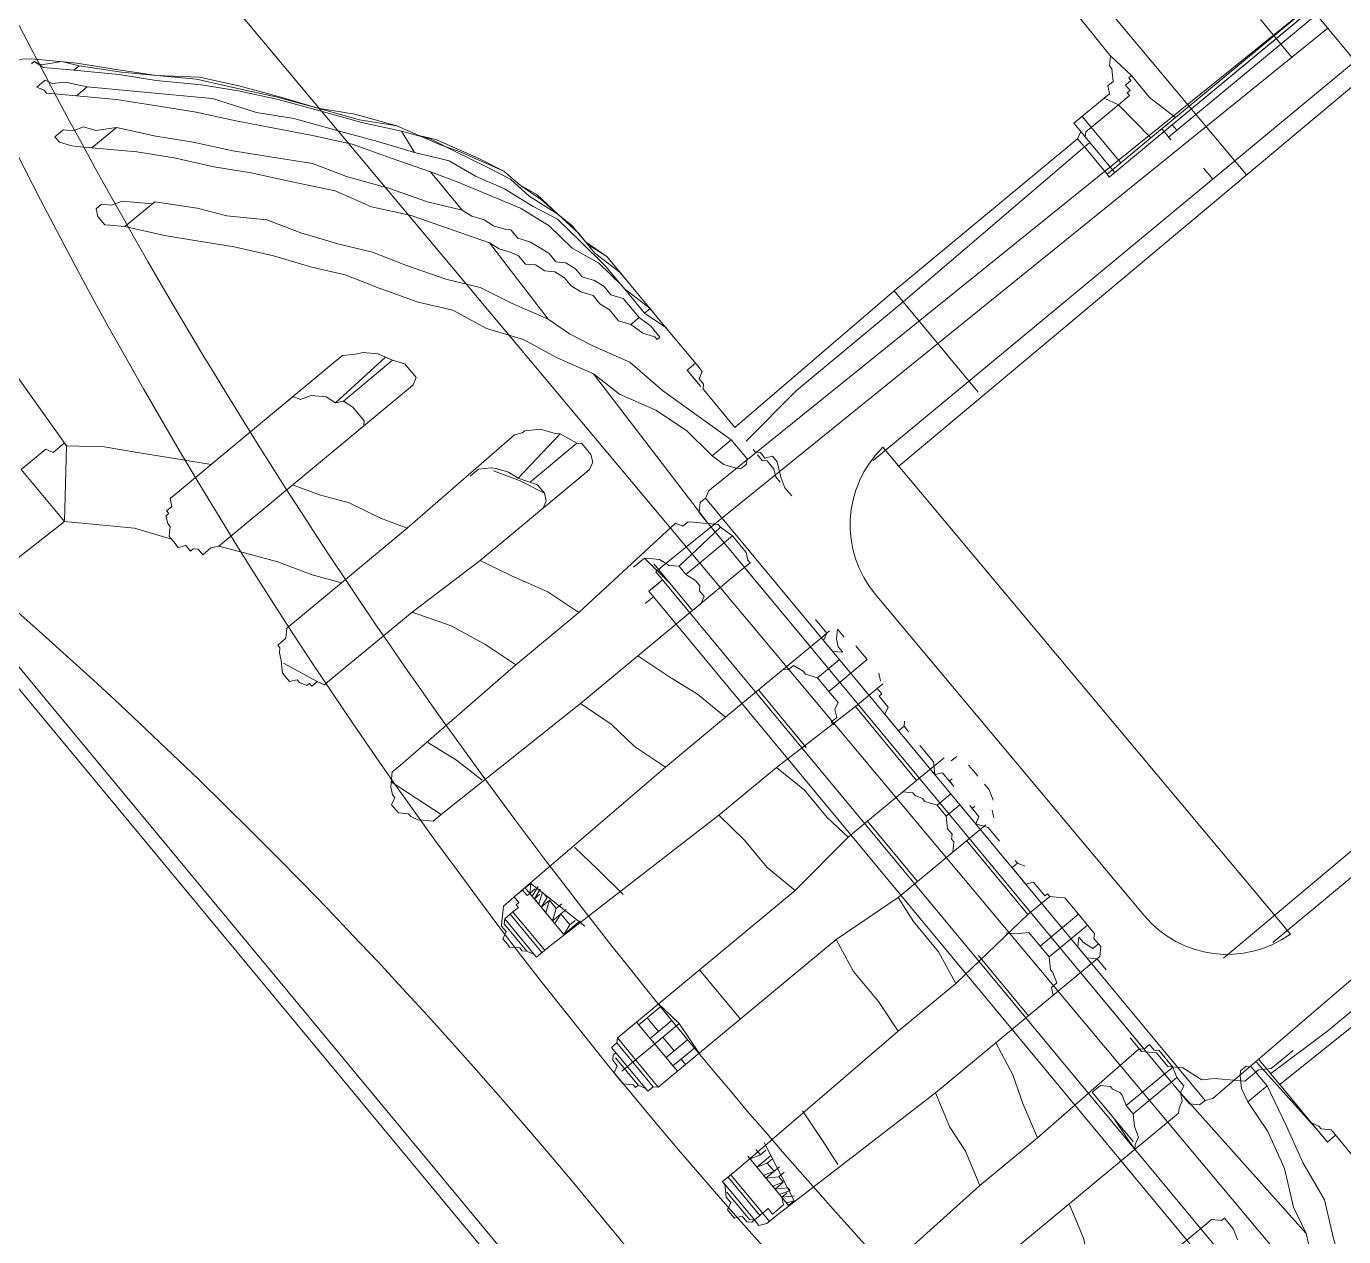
# Model space of a CAD drawing. Header units: metres. Extents: x 2999 to 3109, y 1752 to 1796.
# Drawn here: x 3007.9533 to 3008.0321, y 1761.6112 to 1761.6836 of the extents above; entities that cross this region are included whole.
import ezdxf

# ---------------------------------------------------------------- set-up
doc = ezdxf.new("R2010")
doc.units = ezdxf.units.M
doc.layers.add('PAREDES', color=7, linetype='Continuous')

msp = doc.modelspace()

# ---------------------------------------------------------------- linework, layer by layer
at = {"layer": 'PAREDES', "color": 253, "lineweight": 0}
for p, q in [((3008.005486562426, 1761.657322236489), (3008.587630791465, 1762.144658820382)), ((3008.024905406315, 1761.627895143965), (3008.610116284678, 1762.117798944591)), ((3008.028925308466, 1761.629323659747), (3008.0045333096, 1761.65846093744)), ((3008.020164062374, 1761.630442332586), (3008.004093310104, 1761.649639528117))]:
    msp.add_line(p, q, dxfattribs=at)
for points in [[(3008.083307850613, 1761.544300127544, -0.2346582876404976), (3007.925133162285, 1761.759266432766, -0.2724958945793168), (3007.959442696831, 1761.853194683326), (3008.16892830914, 1762.028563599821, 0.181631847813923), (3008.203581061533, 1762.090078862718), (3008.211600945273, 1762.142362222661, -0.2287867366479341), (3008.270719393946, 1762.222654907957), (3008.456475695666, 1762.332783742844, -0.2933850769830161), (3008.609810984076, 1762.305426634559, -0.1403447976405282), (3008.775789192375, 1762.107158621648, -0.2933837954723123), (3008.775745832841, 1761.951402016121), (3008.634657238219, 1761.787915709681, -0.2287867366479265), (3008.545216904377, 1761.743843802894), (3008.533636110218, 1761.744129072794)], [(3008.082050667339, 1761.545831748159), (3007.935199289639, 1761.721251950296, -0.431665861156817), (3007.955114278906, 1761.917666792241), (3008.219511704601, 1762.139004618506)], [(3008.02629786285, 1761.674744221539), (3007.965633147533, 1761.747210798224, -0.4350229452934887), (3007.980085758143, 1761.886406367903), (3008.255307028306, 1762.116805274094)], [(3007.548315842612, 1761.375782585381, -0.3597921517499506), (3007.526071555675, 1761.455396271858), (3007.60049716674, 1761.620802401232, -0.2647813905826798), (3007.742611015668, 1761.727150116486, -0.4712913038791305), (3008.053977851161, 1761.355209218989, -0.264781390582695), (3007.924288736534, 1761.234019631383), (3007.748369512745, 1761.189851929174, -0.3597921517499867), (3007.673910445967, 1761.225754502208, 0.123434355026212), (3007.545435085472, 1761.377905949682)]]:
    msp.add_lwpolyline(points, format="xyb", dxfattribs=at)
for points in [[(3008.021851503675, 1761.677743518063), (3008.049693868744, 1761.70083398802)], [(3008.022043234617, 1761.678178949269), (3008.049885599686, 1761.701269419226)], [(3008.022043234617, 1761.678178949269), (3008.049721821068, 1761.701133592932)], [(3008.043086819373, 1761.694801726441), (3008.021631820408, 1761.677008481945)], [(3008.042323830931, 1761.694721804796), (3008.022179060911, 1761.678015170651)], [(3008.023005419621, 1761.693350925807), (3008.033462404011, 1761.680741950006)], [(3008.009627137227, 1761.692483593688), (3008.018020415122, 1761.682029714457)], [(3007.99428472652, 1761.655987294048), (3008.030887279992, 1761.685513569138)], [(3007.991440650038, 1761.651417234051), (3008.031154997253, 1761.683524208724)], [(3008.027124307104, 1761.684051367556), (3008.029025875218, 1761.681758466904)], [(3008.003959876001, 1761.657653437587), (3008.033603805869, 1761.682237996776)], [(3008.017768844205, 1761.679333270249), (3008.018096401441, 1761.679604922837), (3008.017988527471, 1761.680068306367), (3008.018316084707, 1761.680339958955), (3008.018236163062, 1761.681102947397), (3008.018100336768, 1761.681266726015), (3008.018156241416, 1761.681865935839), (3008.018020415122, 1761.682029714457)], [(3008.019406630385, 1761.680691533188), (3008.018156241416, 1761.681865935839), (3008.018020415122, 1761.682029714457)], [(3007.975456840995, 1761.677689928604), (3007.97295212773, 1761.678376930727), (3007.970719067052, 1761.678736375615), (3007.968214353787, 1761.679423377738), (3007.965845466816, 1761.679946601244), (3007.963476579845, 1761.680469824749), (3007.96107974055, 1761.680693443343), (3007.95854707496, 1761.681080840554), (3007.956314014283, 1761.681440285442), (3007.953617570076, 1761.681691856359), (3007.951192778457, 1761.681615870041), (3007.948931765455, 1761.681675710016)], [(3007.953589617752, 1761.681392251447), (3007.95375339637, 1761.681528077741), (3007.954324653869, 1761.681172568181), (3007.956122283341, 1761.681004854236)], [(3007.953589617752, 1761.681392251447), (3007.95375339637, 1761.681528077741), (3007.954188827575, 1761.681336346799), (3007.955415199548, 1761.681524142414), (3007.956449840577, 1761.681276506823)], [(3007.956122283341, 1761.681004854236), (3007.956449840577, 1761.681276506823)], [(3007.975456840995, 1761.677689928604), (3007.973223780317, 1761.678049373491), (3007.970719067052, 1761.678736375615), (3007.968513958699, 1761.679395425414), (3007.966009245434, 1761.680082427537), (3007.963640358463, 1761.680605651043), (3007.96107974055, 1761.680693443343), (3007.958982506166, 1761.680889109612), (3007.956449840577, 1761.681276506823)], [(3007.955687662204, 1761.658530550515), (3007.95061012001, 1761.665652952737), (3007.944773524701, 1761.674357236491), (3007.939803856476, 1761.681016255182)], [(3007.954077018279, 1761.680137927151), (3007.954404575515, 1761.680409579739), (3007.954840006721, 1761.680217848797), (3007.955602995163, 1761.680297770442), (3007.956937241104, 1761.680022182527)], [(3007.975728493582, 1761.677362371368), (3007.973359606611, 1761.677885594873), (3007.970854893346, 1761.678572596997), (3007.968350180081, 1761.67925959912), (3007.96598129311, 1761.679782822625), (3007.963748232433, 1761.680142267513), (3007.961051788225, 1761.680393838431), (3007.958818727548, 1761.680753283318), (3007.956122283341, 1761.681004854236)], [(3008.018639706616, 1761.678949808365), (3008.019294821088, 1761.679493113541), (3008.019158994794, 1761.679656892158), (3008.019322773413, 1761.679792718452), (3008.019051120825, 1761.680120275689), (3008.019378678061, 1761.680391928276), (3008.019242851767, 1761.680555706894), (3008.019406630385, 1761.680691533188)], [(3008.019406630385, 1761.680691533188), (3008.020493240736, 1761.679381304244), (3008.022043234617, 1761.678178949269)], [(3007.954077018279, 1761.680137927151), (3007.953913239661, 1761.680002100857), (3007.954348670867, 1761.679810369915), (3007.95448449716, 1761.679646591297), (3007.955383311896, 1761.679562734325), (3007.956282126632, 1761.679478877352)], [(3007.956282126632, 1761.679478877352), (3007.956937241104, 1761.680022182527)], [(3007.976515499021, 1761.676080094747), (3007.974310390668, 1761.676739144547), (3007.971805677403, 1761.67742614667), (3007.969300964138, 1761.678113148794), (3007.967067903461, 1761.678472593681), (3007.964427363902, 1761.679323374423), (3007.962030524607, 1761.679546993016), (3007.956937241104, 1761.680022182527)], [(3007.977466283078, 1761.674933644421), (3007.975125348431, 1761.675756472838), (3007.972784413784, 1761.676579301256), (3007.970415526813, 1761.677102524761), (3007.965813579165, 1761.677985193154), (3007.963444692194, 1761.678508416659), (3007.961211631517, 1761.678867861547), (3007.958678965927, 1761.679255258758), (3007.956282126632, 1761.679478877352)], [(3008.017768844205, 1761.679333270249), (3008.015967279406, 1761.677839181017), (3008.016374758287, 1761.677347845163)], [(3008.018639706616, 1761.678949808365), (3008.017001920436, 1761.677591545426)], [(3008.018639706616, 1761.678949808365), (3008.017768844205, 1761.679333270249)], [(3008.018639706616, 1761.678949808365), (3008.020569227054, 1761.676956512624)], [(3008.01645861526, 1761.678246659899), (3008.015967279406, 1761.677839181017), (3008.016374758287, 1761.677347845163)], [(3008.01645861526, 1761.678246659899), (3008.018767662256, 1761.675462423392)], [(3008.020569227054, 1761.676956512624), (3008.022043234617, 1761.678178949269)], [(3008.022043234617, 1761.678178949269), (3008.020569227054, 1761.676956512624)], [(3008.022179060911, 1761.678015170651), (3008.021851503675, 1761.677743518063)], [(3007.955323471921, 1761.677301721323), (3007.954995914684, 1761.677030068735), (3007.955267567272, 1761.676702511499), (3007.95600260339, 1761.676482828233), (3007.956302208302, 1761.676454875909), (3007.957201023038, 1761.676371018936)], [(3007.955323471921, 1761.677301721323), (3007.955487250539, 1761.677437547617), (3007.956086460363, 1761.677381642969), (3007.956713622511, 1761.677625343232), (3007.957448658628, 1761.677405659966), (3007.9586750306, 1761.677593455581)], [(3007.957201023038, 1761.676371018936), (3007.9586750306, 1761.677593455581)], [(3007.979367851192, 1761.672640743768), (3007.977298569133, 1761.673136014949), (3007.974957634486, 1761.673958843367), (3007.972452921221, 1761.67464584549), (3007.970411591486, 1761.675440721584), (3007.967878925897, 1761.675828118795), (3007.96564586522, 1761.676187563683), (3007.963276978248, 1761.676710787188), (3007.961043917571, 1761.677070232075), (3007.9586750306, 1761.677593455581)], [(3007.989382768925, 1761.668230932097), (3007.988024505987, 1761.669868718277), (3007.986881990988, 1761.670579737398), (3007.98593120693, 1761.671726187724), (3007.985088296843, 1761.672409254521), (3007.984109560462, 1761.673256099935), (3007.982831219169, 1761.674130897674), (3007.981852482787, 1761.674977743088), (3007.979239895553, 1761.676128128742), (3007.978069428229, 1761.67653954295), (3007.976763134612, 1761.677114735777), (3007.975456840995, 1761.677689928604)], [(3007.98883946375, 1761.668886046569), (3007.988024505987, 1761.669868718277), (3007.986746164694, 1761.670743516016), (3007.98593120693, 1761.671726187724), (3007.985088296843, 1761.672409254521), (3007.983837907874, 1761.673583657171), (3007.982831219169, 1761.674130897674), (3007.981852482787, 1761.674977743088), (3007.980410362876, 1761.675716714533), (3007.979104069259, 1761.67629190736), (3007.977797775642, 1761.676867100186), (3007.976763134612, 1761.677114735777), (3007.975456840995, 1761.677689928604)], [(3007.975728493582, 1761.677362371368), (3007.97749817073, 1761.67689505251), (3007.978940290641, 1761.676156081066), (3007.980817841758, 1761.675225378679), (3007.982259961669, 1761.674486407234), (3007.983374524344, 1761.673475783201), (3007.985088296843, 1761.672409254521), (3007.986338685812, 1761.67123485187), (3007.987289469869, 1761.670088401544), (3007.98883946375, 1761.668886046569), (3007.989382768925, 1761.668230932097)], [(3007.975728493582, 1761.677362371368), (3007.976515499021, 1761.676080094747)], [(3008.016183027346, 1761.676912413957), (3008.016374758287, 1761.677347845163)], [(3008.016183027346, 1761.676912413957), (3008.016374758287, 1761.677347845163)], [(3008.016374758287, 1761.677347845163), (3008.016918063463, 1761.676692730691)], [(3008.017001920436, 1761.677591545426), (3008.016674363199, 1761.677319892839), (3008.016646410875, 1761.677020287927), (3008.016918063463, 1761.676692730691)], [(3008.021360167821, 1761.677336039182), (3008.018412152695, 1761.674891165892)], [(3008.021360167821, 1761.677336039182), (3008.021224341527, 1761.6774998178)], [(3008.021851503675, 1761.677743518063), (3008.021360167821, 1761.677336039182)], [(3008.021360167821, 1761.677336039182), (3008.021767646702, 1761.676844703327)], [(3008.022123156262, 1761.677415960827), (3008.021851503675, 1761.677743518063)], [(3007.980997766719, 1761.670675400352), (3007.976315897425, 1761.672321057186), (3007.973947010454, 1761.672844280692), (3007.971769854425, 1761.673802935403), (3007.969101362542, 1761.674354111233), (3007.966732475571, 1761.674877334738), (3007.964499414893, 1761.675236779625), (3007.962130527922, 1761.675760003131), (3007.959897467245, 1761.676119448018), (3007.957201023038, 1761.676371018936)], [(3008.016183027346, 1761.676912413957), (3008.005209859936, 1761.667812052268)], [(3008.016590506227, 1761.676421078103), (3008.005753165111, 1761.667156937796)], [(3008.016183027346, 1761.676912413957), (3008.016590506227, 1761.676421078103)], [(3008.016590506227, 1761.676421078103), (3008.016918063463, 1761.676692730691)], [(3008.016590506227, 1761.676421078103), (3008.017948769165, 1761.674783291922)], [(3008.016918063463, 1761.676692730691), (3008.018276326402, 1761.67505494451)], [(3008.020569227054, 1761.676956512624), (3008.018767662256, 1761.675462423392)], [(3008.020569227054, 1761.676956512624), (3008.018767662256, 1761.675462423392)], [(3008.021767646702, 1761.676844703327), (3008.021631820408, 1761.677008481945)], [(3007.976515499021, 1761.676080094747), (3007.97858478108, 1761.675584823566), (3007.980162727285, 1761.674682073503), (3007.981904452109, 1761.673915149734), (3007.983618224608, 1761.672848621053), (3007.985060344519, 1761.672109649609), (3007.986446559782, 1761.67077146834), (3007.987968601338, 1761.669269508453), (3007.989055211689, 1761.667959279509), (3007.99060520557, 1761.666756924534)], [(3007.977466283078, 1761.674933644421), (3007.979072181608, 1761.67433049927), (3007.982855236166, 1761.672768699408), (3007.984569008664, 1761.671702170727), (3007.985955223928, 1761.670363989458), (3007.987533170133, 1761.669461239396), (3007.988919385396, 1761.668123058127), (3007.990277648334, 1761.666485271946)], [(3007.977466283078, 1761.674933644421), (3007.979367851192, 1761.672640743768)], [(3008.017948769165, 1761.674783291922), (3008.018276326402, 1761.67505494451)], [(3008.017948769165, 1761.674783291922), (3008.018276326402, 1761.67505494451)], [(3008.018412152695, 1761.674891165892), (3008.018084595459, 1761.674619513304), (3008.017948769165, 1761.674783291922)], [(3008.018276326402, 1761.67505494451), (3008.018767662256, 1761.675462423392)], [(3008.018767662256, 1761.675462423392), (3008.018276326402, 1761.67505494451)], [(3008.018412152695, 1761.674891165892), (3008.018276326402, 1761.67505494451)], [(3008.023725119464, 1761.675151012498), (3008.02426842464, 1761.674495898026)], [(3007.957464804971, 1761.672719855345), (3007.957792362207, 1761.672991507932), (3007.958391572031, 1761.672935603284), (3007.959018734179, 1761.673179303548), (3007.959917548915, 1761.673095446575), (3007.960816363651, 1761.673011589602), (3007.960980142269, 1761.673147415896)], [(3007.957464804971, 1761.672719855345), (3007.957572678941, 1761.672256471815), (3007.957980157822, 1761.67176513596), (3007.958279762734, 1761.671737183636), (3007.95917857747, 1761.671653326664)], [(3007.95917857747, 1761.671653326664), (3007.960980142269, 1761.673147415896)], [(3007.984501298035, 1761.66611755137), (3007.982324142006, 1761.667076206081), (3007.980446590889, 1761.668006908468), (3007.97837730883, 1761.66850217965), (3007.976036374183, 1761.669325008067), (3007.973995044448, 1761.67011988416), (3007.971925762389, 1761.670615155341), (3007.969720654035, 1761.671274205141), (3007.967679324301, 1761.672069081234), (3007.965282485005, 1761.672292699827), (3007.963512807858, 1761.672760018685), (3007.960980142269, 1761.673147415896)], [(3007.989950091098, 1761.666213619359), (3007.988999307041, 1761.667360069685), (3007.988264270923, 1761.667579752951), (3007.987856792042, 1761.668071088806), (3007.987285534542, 1761.668426598366), (3007.986550498425, 1761.668646281632), (3007.986143019543, 1761.669137617487), (3007.985571762043, 1761.669493127047), (3007.984972552219, 1761.669549031695), (3007.984565073338, 1761.670040367549), (3007.983993815838, 1761.67039587711), (3007.983422558338, 1761.67075138667), (3007.982687522221, 1761.670971069937), (3007.982280043339, 1761.67146240579), (3007.981980438427, 1761.671490358115), (3007.981245402309, 1761.671710041381), (3007.98067414481, 1761.672065550941), (3007.979939108692, 1761.672285234208), (3007.979367851192, 1761.672640743768)], [(3007.987217823912, 1761.662841979009), (3007.985040667883, 1761.66380063372), (3007.983027290472, 1761.664895114725), (3007.980822182119, 1761.665554164525), (3007.978808804708, 1761.66664864553), (3007.976739522649, 1761.667143916711), (3007.974398588002, 1761.667966745129), (3007.972357258267, 1761.668761621222), (3007.970287976208, 1761.669256892403), (3007.968082867855, 1761.669915942202), (3007.965713980884, 1761.670439165708), (3007.963480920207, 1761.670798610595), (3007.961547464441, 1761.671130103158), (3007.95917857747, 1761.671653326664)], [(3007.989458755244, 1761.665806140477), (3007.988723719126, 1761.666025823743), (3007.98818041395, 1761.666680938216), (3007.987609156451, 1761.667036447776), (3007.987201677569, 1761.66752778363), (3007.986466641452, 1761.667747466897), (3007.985895383952, 1761.668102976457), (3007.98548790507, 1761.668594312311), (3007.984916647571, 1761.668949821871), (3007.984317437747, 1761.66900572652), (3007.983746180247, 1761.66936123608), (3007.983146970424, 1761.669417140728), (3007.982739491542, 1761.669908476583), (3007.982304060336, 1761.670100207525), (3007.981569024219, 1761.670319890791), (3007.980997766719, 1761.670675400352)], [(3007.980997766719, 1761.670675400352), (3007.984501298035, 1761.66611755137)], [(3007.98883946375, 1761.668886046569), (3007.988975290044, 1761.668722267951)], [(3007.989382768925, 1761.668230932097), (3007.991012684452, 1761.66626558868)], [(3008.005209859936, 1761.667812052268), (3007.995682747764, 1761.659634522312)], [(3008.005209859936, 1761.667812052268), (3008.005753165111, 1761.667156937796)], [(3007.996361879234, 1761.658815629222), (3007.999365799007, 1761.661859712335), (3008.005753165111, 1761.667156937796)], [(3008.005753165111, 1761.667156937796), (3008.010235432809, 1761.6617522434)], [(3007.989458755244, 1761.665806140477), (3007.989950091098, 1761.666213619359)], [(3007.989950091098, 1761.666213619359), (3007.990657174892, 1761.66569433118), (3007.991200480067, 1761.665039216708), (3007.991036701449, 1761.664903390414)], [(3007.990277648334, 1761.666485271946), (3007.99060520557, 1761.666756924534)], [(3007.990277648334, 1761.666485271946), (3007.991555989627, 1761.665610474208), (3007.991691815921, 1761.66544669559)], [(3007.991012684452, 1761.66626558868), (3007.99060520557, 1761.666756924534)], [(3007.991012684452, 1761.66626558868), (3007.991691815921, 1761.66544669559)], [(3007.984501298035, 1761.66611755137), (3007.985779639328, 1761.665242753632), (3007.987221759239, 1761.664503782187), (3007.989398915268, 1761.663545127476), (3007.991356388031, 1761.661851436647), (3007.995463064498, 1761.658899486195)], [(3007.989458755244, 1761.665806140477), (3007.990165839037, 1761.665286852299), (3007.990900875155, 1761.665067169032), (3007.991036701449, 1761.664903390414)], [(3007.991691815921, 1761.66544669559), (3007.993457557741, 1761.663317573555)], [(3007.97155451152, 1761.663396685131), (3007.972209625992, 1761.663939990307), (3007.972972614434, 1761.664019911952), (3007.973435997964, 1761.664127785922), (3007.9743348127, 1761.664043928949), (3007.974770243905, 1761.663852198007)], [(3007.974770243905, 1761.663852198007), (3007.971794276456, 1761.661107719806)], [(3007.974770243905, 1761.663852198007), (3007.975205675111, 1761.663660467065)], [(3007.97155451152, 1761.663396685131), (3007.964348252326, 1761.657420328201)], [(3007.975205675111, 1761.663660467065), (3007.972257659987, 1761.661215593775)], [(3007.976264333138, 1761.662050633209), (3007.976428111756, 1761.662186459502), (3007.976619842698, 1761.662621890708), (3007.975940711229, 1761.663440783798), (3007.975205675111, 1761.663660467065)], [(3007.993457557741, 1761.663317573555), (3007.993321731447, 1761.663481352173), (3007.992830395593, 1761.663073873291)], [(3007.993645353356, 1761.662091201583), (3007.992830395593, 1761.663073873291)], [(3007.993373700769, 1761.662418758819), (3007.992830395593, 1761.663073873291)], [(3007.993917005944, 1761.661763644347), (3007.99378117965, 1761.661927422965), (3007.993809131975, 1761.662227027877), (3007.993537479387, 1761.662554585113), (3007.993729210329, 1761.662990016319), (3007.993457557741, 1761.663317573555)], [(3007.987217823912, 1761.662841979009), (3007.988767817793, 1761.661639624034), (3007.990944973822, 1761.660680969323), (3007.992794572615, 1761.659450662024), (3007.994316614172, 1761.657948702137)], [(3007.987217823912, 1761.662841979009), (3007.994089060251, 1761.653890059664)], [(3007.993645353356, 1761.662091201583), (3007.993373700769, 1761.662418758819)], [(3007.993373700769, 1761.662418758819), (3007.993645353356, 1761.662091201583)], [(3007.976264333138, 1761.662050633209), (3007.964799829874, 1761.652542792638)], [(3007.971794276456, 1761.661107719806), (3007.971223018957, 1761.661463229366), (3007.970324204221, 1761.661547086338), (3007.969697042073, 1761.661303386075), (3007.969261610867, 1761.661495117017), (3007.968442717777, 1761.660815985548)], [(3007.993917005944, 1761.661763644347), (3007.995682747764, 1761.659634522312)], [(3008.024438163758, 1761.61962844084), (3008.073547732177, 1761.661738527265)], [(3007.971794276456, 1761.661107719806), (3007.972257659987, 1761.661215593775)], [(3007.972257659987, 1761.661215593775), (3007.972828917486, 1761.660860084215), (3007.973508048955, 1761.660041191125), (3007.973480096631, 1761.659741586213), (3007.973152539395, 1761.659469933625)], [(3007.982496196313, 1761.659202621399), (3007.976080877885, 1761.653605791026)], [(3007.982496196313, 1761.659202621399), (3007.982959579843, 1761.659310495369), (3007.983123358461, 1761.659446321663), (3007.983886346903, 1761.659526243308), (3007.984185951815, 1761.659498290984), (3007.984920987933, 1761.659278607717), (3007.985220592844, 1761.659250655393)], [(3007.985220592844, 1761.659250655393), (3007.982708008925, 1761.656614051161)], [(3007.98622728155, 1761.658703414891), (3007.985220592844, 1761.659250655393)], [(3007.955687662204, 1761.658530550515), (3007.95555183591, 1761.658694329133), (3007.954896721438, 1761.658151023957), (3007.954461290232, 1761.6583427549), (3007.95298728267, 1761.657120318255)], [(3007.955567982253, 1761.654008524512), (3007.955687662204, 1761.658530550515)], [(3007.964348252326, 1761.657420328201), (3007.962414796561, 1761.657751820765), (3007.960181735883, 1761.658111265652), (3007.957948675206, 1761.658470710539), (3007.955687662204, 1761.658530550515)], [(3007.98622728155, 1761.658703414891), (3007.983443045043, 1761.656394367895)], [(3007.986822556047, 1761.656985707065), (3007.986986334665, 1761.657121533359), (3007.987178065607, 1761.657556964564), (3007.987070191637, 1761.658020348094), (3007.986526886461, 1761.658675462566), (3007.98622728155, 1761.658703414891)], [(3007.994316614172, 1761.657948702137), (3007.995463064498, 1761.658899486195)], [(3007.996385896231, 1761.657453430956), (3007.996413848555, 1761.657753035868), (3007.995463064498, 1761.658899486195)], [(3007.999078405111, 1761.655540056861), (3007.998670926229, 1761.656031392715), (3007.998427225966, 1761.656658554863), (3007.998211478026, 1761.657585321923), (3007.997939825439, 1761.657912879159), (3007.997476441909, 1761.657805005189), (3007.997204789321, 1761.658132562426), (3007.996905184409, 1761.65816051475), (3007.996769358115, 1761.658324293368)], [(3008.027865303721, 1761.62882840081), (3008.063405263839, 1761.658302706578)], [(3007.994316614172, 1761.657948702137), (3007.995023697965, 1761.657429413959), (3007.995758734083, 1761.657209730693), (3007.996058338995, 1761.657181778369), (3007.996385896231, 1761.657453430956)], [(3007.998399273642, 1761.656358949951), (3007.998127621054, 1761.656686507187), (3007.998019747084, 1761.657149890717), (3007.997612268203, 1761.657641226572), (3007.997312663291, 1761.657669178896), (3007.997041010703, 1761.657996736132)], [(3007.955567982253, 1761.654008524512), (3007.95298728267, 1761.657120318255)], [(3007.964348252326, 1761.657420328201), (3007.962219130291, 1761.655654586381)], [(3007.982708008925, 1761.656614051161), (3007.982136751426, 1761.656969560722), (3007.981401715308, 1761.657189243988), (3007.981102110396, 1761.657217196312), (3007.980339121954, 1761.657137274667), (3007.9798477861, 1761.656729795785)], [(3007.986822556047, 1761.656985707065), (3007.980435189942, 1761.651688481604)], [(3007.98428595513, 1761.655711301099), (3007.982843835219, 1761.656450272543), (3007.98123793669, 1761.657053417694)], [(3007.976080877885, 1761.653605791026), (3007.974474979355, 1761.654208936177), (3007.972597428238, 1761.655139638564), (3007.970827751091, 1761.655606957421), (3007.969221852562, 1761.656210102572)], [(3007.982708008925, 1761.656614051161), (3007.983878476249, 1761.656202636953), (3007.98428595513, 1761.655711301099), (3007.9843938291, 1761.655247917569), (3007.984202098158, 1761.654812486363), (3007.98403831954, 1761.654676660069)], [(3007.99428472652, 1761.655987294048), (3007.994120947902, 1761.655851467754), (3007.99392921696, 1761.655416036548)], [(3007.962219130291, 1761.655654586381), (3007.961891573055, 1761.655382933794), (3007.961999447024, 1761.654919550263), (3007.961671889788, 1761.654647897676), (3007.961807716082, 1761.654484119058), (3007.961643937464, 1761.654348292764), (3007.961751811434, 1761.653884909234), (3007.961887637728, 1761.653721130616), (3007.961831733079, 1761.653121920792), (3007.961967559373, 1761.652958142174)], [(3007.993601659724, 1761.655144383961), (3007.993545755076, 1761.654545174137), (3007.993681581369, 1761.654381395519)], [(3007.99392921696, 1761.655416036548), (3007.993601659724, 1761.655144383961)], [(3007.99392921696, 1761.655416036548), (3008.02381100161, 1761.619384740576)], [(3007.993681581369, 1761.654381395519), (3008.022748408256, 1761.619332771255)], [(3007.955567982253, 1761.654008524512), (3007.94953612571, 1761.649282556551)], [(3007.961967559373, 1761.652958142174), (3007.95976245102, 1761.653617191973), (3007.955567982253, 1761.654008524512)], [(3007.976080877885, 1761.653605791026), (3007.972150191051, 1761.650345959974)], [(3007.992127652161, 1761.653921947316), (3007.986339495881, 1761.648568817207)], [(3007.992127652161, 1761.653921947316), (3007.992563083367, 1761.653730216374), (3007.992890640603, 1761.654001868961), (3007.993190245515, 1761.653973916637), (3007.993789455339, 1761.653918011989), (3007.994089060251, 1761.653890059664)], [(3007.994824096369, 1761.653670376398), (3007.992339464774, 1761.651333377078)], [(3007.994824096369, 1761.653670376398), (3007.994688270075, 1761.653834155016), (3007.994089060251, 1761.653890059664)], [(3007.995531180162, 1761.65315108822), (3007.994824096369, 1761.653670376398)], [(3007.961967559373, 1761.652958142174), (3007.962103385667, 1761.652794363556)], [(3007.962103385667, 1761.652794363556), (3007.962375038255, 1761.65246680632), (3007.962838421785, 1761.652574680289), (3007.963110074373, 1761.652247123053), (3007.963273852991, 1761.652382949347), (3007.963573457902, 1761.652354997023), (3007.96384511049, 1761.652027439787), (3007.964336446345, 1761.652434918668), (3007.964799829874, 1761.652542792638)], [(3007.995531180162, 1761.65315108822), (3007.992746943655, 1761.650842041224)], [(3007.996262280953, 1761.651269601776), (3007.996589838189, 1761.651541254363), (3007.996454011895, 1761.651705032981), (3007.996346137925, 1761.652168416511), (3007.995531180162, 1761.65315108822)], [(3007.972150191051, 1761.650345959974), (3007.970380513904, 1761.650813278831), (3007.968339184169, 1761.651608154924), (3007.966569507022, 1761.652075473781), (3007.964799829874, 1761.652542792638)], [(3007.980435189942, 1761.651688481604), (3007.976368676815, 1761.648592429169)], [(3007.986339495881, 1761.648568817207), (3007.984489897088, 1761.649799124506), (3007.982312741059, 1761.650757779217), (3007.980435189942, 1761.651688481604)], [(3007.992339464774, 1761.651333377078), (3007.991740254949, 1761.651389281727), (3007.99116899745, 1761.651744791287), (3007.990569787627, 1761.651800695935), (3007.990270182715, 1761.651828648259), (3007.989615068242, 1761.651285343084)], [(3007.991792224271, 1761.650326688373), (3007.990270182715, 1761.651828648259)], [(3007.99315048721, 1761.648688902192), (3007.990841440214, 1761.651473138699)], [(3007.991440650038, 1761.651417234051), (3007.990949314184, 1761.651009755169), (3007.991356793065, 1761.650518419315), (3007.991029235829, 1761.650246766727)], [(3007.992746943655, 1761.650842041224), (3007.992339464774, 1761.651333377078)], [(3007.996098502334, 1761.651133775482), (3007.996262280953, 1761.651269601776)], [(3007.996262280953, 1761.651269601776), (3008.000201243475, 1761.646520021852)], [(3007.996098502334, 1761.651133775482), (3007.986435563869, 1761.643120024144)], [(3007.991356793065, 1761.650518419315), (3007.990537899975, 1761.649839287846)], [(3007.991356793065, 1761.650518419315), (3008.024634235062, 1761.610392657892), (3008.024306677826, 1761.610121005304)], [(3007.992746943655, 1761.650842041224), (3007.993318201155, 1761.650486531664), (3007.993589853742, 1761.650158974428), (3007.993561901419, 1761.649859369516), (3007.993833554006, 1761.64953181228), (3007.993641823064, 1761.649096381074), (3007.99315048721, 1761.648688902192)], [(3007.96887461869, 1761.647629434096), (3007.972150191051, 1761.650345959974)], [(3007.991029235829, 1761.650246766727), (3007.990537899975, 1761.649839287846), (3007.990809552562, 1761.64951173061), (3007.990318216709, 1761.649104251728)], [(3007.94953612571, 1761.649282556551), (3008.009707173891, 1761.576728628753)], [(3007.990809552562, 1761.64951173061), (3008.02340786309, 1761.610204862277), (3008.022916527236, 1761.609797383395)], [(3007.948881011237, 1761.648739251375), (3008.009052059419, 1761.576185323577)], [(3007.971455318273, 1761.644517640354), (3007.976368676815, 1761.648592429169)], [(3007.982572587666, 1761.645444812448), (3007.980722988873, 1761.646675119747), (3007.978709611462, 1761.647769600752), (3007.976368676815, 1761.648592429169)], [(3007.986339495881, 1761.648568817207), (3007.982572587666, 1761.645444812448)], [(3008.000504783714, 1761.648153872706), (3008.001183915183, 1761.647334979615), (3008.000992184241, 1761.646899548409), (3008.001535489416, 1761.646244433937), (3008.00213469924, 1761.646188529289), (3008.001863046652, 1761.646516086525)], [(3007.96887461869, 1761.647629434096), (3007.968818714042, 1761.647030224273), (3007.968327378187, 1761.646622745391), (3007.968463204481, 1761.646458966773), (3007.968435252157, 1761.646159361861), (3007.968543126127, 1761.645695978331), (3007.968623047772, 1761.644932989889), (3007.969030526654, 1761.644441654035), (3007.969493910184, 1761.644549528005), (3007.969629736478, 1761.644385749387), (3007.970065167684, 1761.644194018445), (3007.970228946302, 1761.644329844738), (3007.970364772596, 1761.64416606612), (3007.970692329832, 1761.644437718708), (3007.971127761038, 1761.644245987766), (3007.971455318273, 1761.644517640354)], [(3008.000856357947, 1761.647063327028), (3008.001347693801, 1761.647470805909)], [(3008.001811077331, 1761.647578679879), (3008.001755172683, 1761.646979470055)], [(3008.001811077331, 1761.647578679879), (3008.002218556213, 1761.647087344025)], [(3008.000201243475, 1761.646520021852), (3007.995124106315, 1761.642309406742)], [(3008.000856357947, 1761.647063327028), (3008.000201243475, 1761.646520021852)], [(3008.001863046652, 1761.646516086525), (3008.001755172683, 1761.646979470055)], [(3008.003604771476, 1761.645749162756), (3008.002925640006, 1761.646568055846)], [(3007.995124106315, 1761.642309406742), (3007.99343828614, 1761.643675540335), (3007.991724513641, 1761.644742069016), (3007.989874914848, 1761.645972376315)], [(3008.001942968298, 1761.645753098083), (3008.000632739353, 1761.644666487732)], [(3008.003604771476, 1761.645749162756), (3008.001311870823, 1761.643847594642)], [(3007.970692329832, 1761.644437718708), (3007.968678952421, 1761.645532199713)], [(3007.975665933383, 1761.639440503194), (3007.982572587666, 1761.645444812448)], [(3008.000632739353, 1761.644666487732), (3007.999897703236, 1761.644886170999), (3007.999761876942, 1761.645049949617), (3007.999190619442, 1761.645405459177), (3007.998863062206, 1761.645133806589), (3007.998563457294, 1761.645161758913), (3007.998399678676, 1761.64502593262)], [(3008.004391776914, 1761.644466886136), (3008.004283902945, 1761.644930269666)], [(3008.001311870823, 1761.643847594642), (3008.000632739353, 1761.644666487732)], [(3008.004527603208, 1761.644303107518), (3008.004200045972, 1761.64403145493), (3008.00447169856, 1761.643703897694), (3008.004307919942, 1761.6435680714)], [(3008.004200045972, 1761.64403145493), (3008.004527603208, 1761.644303107518)], [(3007.999941801903, 1761.64049997129), (3007.997089449732, 1761.643939322269)], [(3008.001311870823, 1761.643847594642), (3008.001855175998, 1761.64319248017), (3008.001663445056, 1761.642757048964), (3008.001771319025, 1761.642293665434), (3008.00144376179, 1761.642022012846), (3008.001579588084, 1761.641858234228)], [(3008.004200045972, 1761.64403145493), (3008.002889817028, 1761.642944844579)], [(3008.004307919942, 1761.6435680714), (3008.004851225117, 1761.642912956928), (3008.004659494175, 1761.642477525722), (3008.005474451938, 1761.641494854014), (3008.005802009175, 1761.641766506601), (3008.006073661762, 1761.641438949365), (3008.005802009175, 1761.641766506601)], [(3007.978110806673, 1761.636492488069), (3007.986435563869, 1761.643120024144)], [(3007.991520976718, 1761.639321228277), (3007.989671377925, 1761.640551535576), (3007.988285162662, 1761.641889716845), (3007.986435563869, 1761.643120024144)], [(3008.002889817028, 1761.642944844579), (3007.998168189429, 1761.639305486969)], [(3008.002889817028, 1761.642944844579), (3008.006557126962, 1761.638522821892)], [(3007.995124106315, 1761.642309406742), (3007.991520976718, 1761.639321228277)], [(3008.005802009175, 1761.641766506601), (3008.005829961498, 1761.642066111513)], [(3007.980567485944, 1761.638529882477), (3007.979017492063, 1761.639732237451), (3007.977303719564, 1761.640798766132)], [(3008.006752793231, 1761.640620056275), (3008.007567750994, 1761.639637384567), (3008.00764767264, 1761.638874396125), (3008.00811105617, 1761.638982270094), (3008.00879018764, 1761.638163377004), (3008.008518535052, 1761.63849093424)], [(3007.975665933383, 1761.639440503194), (3007.975174597529, 1761.639033024312), (3007.975090740556, 1761.638134209576), (3007.975198614526, 1761.637670826046), (3007.97533444082, 1761.637507047428), (3007.975142709878, 1761.637071616223), (3007.975550188759, 1761.636580280368), (3007.976149398583, 1761.63652437572), (3007.976285224877, 1761.636360597102), (3007.976720656083, 1761.63616886616), (3007.977020260995, 1761.636140913836), (3007.977619470819, 1761.636085009187), (3007.978110806673, 1761.636492488069)], [(3008.008194913143, 1761.63988108483), (3008.006557126962, 1761.638522821892)], [(3008.008630344349, 1761.639689353888), (3008.008957901584, 1761.639961006476)], [(3008.009664985378, 1761.639441718297), (3008.01007246426, 1761.638950382443)], [(3007.982321421783, 1761.631415350909), (3007.991520976718, 1761.639321228277)], [(3007.998168189429, 1761.639305486969), (3007.994728838449, 1761.636453134798)], [(3008.002462661511, 1761.635127164545), (3008.001212272542, 1761.636301567196), (3007.999854009603, 1761.637939353376), (3007.998168189429, 1761.639305486969)], [(3008.008518535052, 1761.63849093424), (3008.00868231367, 1761.638626760534)], [(3008.010208290554, 1761.638786603825), (3008.01007246426, 1761.638950382443)], [(3007.975118692881, 1761.638433814488), (3007.978110806673, 1761.636492488069)], [(3008.006557126962, 1761.638522821892), (3008.002462661511, 1761.635127164545)], [(3008.007779563607, 1761.637048814329), (3008.007044527489, 1761.637268497595), (3008.006908701195, 1761.637432276214), (3008.006473269989, 1761.637624007156), (3008.006337443695, 1761.637787785774), (3008.005738233872, 1761.637843690422), (3008.005574455254, 1761.637707864129)], [(3008.011131122286, 1761.637340548587), (3008.010887422023, 1761.637967710735), (3008.010615769435, 1761.638295267971)], [(3008.008598456697, 1761.637727945799), (3008.007779563607, 1761.637048814329)], [(3008.008322868782, 1761.636393699857), (3008.007779563607, 1761.637048814329)], [(3008.009141761873, 1761.637072831326), (3008.008322868782, 1761.636393699857)], [(3008.011506713517, 1761.634887804643), (3008.010827582048, 1761.635706697733), (3008.01009254593, 1761.635926381), (3008.010284276872, 1761.636361812206), (3008.009740971696, 1761.637016926678), (3008.00987679799, 1761.63685314806)], [(3008.00987679799, 1761.63685314806), (3008.010040576608, 1761.636988974354)], [(3007.984630468779, 1761.628631114402), (3007.994728838449, 1761.636453134798)], [(3007.999294963119, 1761.631947255138), (3007.997609142944, 1761.633313388731), (3007.996250880006, 1761.634951174911), (3007.994728838449, 1761.636453134798)], [(3008.008322868782, 1761.636393699857), (3008.008402790428, 1761.635630711415), (3008.008674443015, 1761.635303154179), (3008.008646490691, 1761.635003549267), (3008.008782316985, 1761.634839770649), (3008.008726412337, 1761.634240560825), (3008.008562633719, 1761.634104734531)], [(3008.011183091608, 1761.636277955233), (3008.011075217638, 1761.636741338763)], [(3008.006597290302, 1761.632474819005), (3008.003609111837, 1761.636077948602)], [(3008.010691755753, 1761.635870476351), (3008.005450839976, 1761.631524034948)], [(3008.002462661511, 1761.635127164545), (3007.999294963119, 1761.631947255138)], [(3008.009545305427, 1761.634919692294), (3008.013212615361, 1761.630497669607)], [(3007.988996586817, 1761.631699214513), (3007.987474545261, 1761.633201174399), (3007.986088329998, 1761.634539355668)], [(3008.014223239394, 1761.631612232282), (3008.013544107925, 1761.632431125372), (3008.013080724395, 1761.632323251403), (3008.012265766632, 1761.633305923111), (3008.012593323868, 1761.633577575699), (3008.012457497574, 1761.633741354317), (3008.012593323868, 1761.633577575699)], [(3008.012593323868, 1761.633577575699), (3008.013028755073, 1761.633385844757)], [(3007.983467872109, 1761.632366134966), (3007.983140314873, 1761.632094482378)], [(3007.983467872109, 1761.632366134966), (3007.983411967461, 1761.631766925142)], [(3007.983467872109, 1761.632366134966), (3007.986703686165, 1761.629797646398)], [(3007.983547793754, 1761.631603146524), (3007.983411967461, 1761.631766925142), (3007.983248188842, 1761.631631098848), (3007.982976536255, 1761.631958656085), (3007.982485200401, 1761.631551177203), (3007.982756852988, 1761.631223619967), (3007.98259307437, 1761.631087793673), (3007.982728900664, 1761.630924015055), (3007.982401343428, 1761.630652362467), (3007.982537169722, 1761.630488583849)], [(3007.983140314873, 1761.632094482378), (3007.985449361869, 1761.629310245871)], [(3007.983739524697, 1761.63203857773), (3007.983411967461, 1761.631766925142)], [(3007.983411967461, 1761.631766925142), (3007.983547793754, 1761.631603146524)], [(3007.983547793754, 1761.631603146524), (3007.983411967461, 1761.631766925142)], [(3007.983903303315, 1761.632174404024), (3007.983547793754, 1761.631603146524)], [(3007.984039129608, 1761.632010625406), (3007.983683620048, 1761.631439367906)], [(3007.984011177285, 1761.631711020494), (3007.983683620048, 1761.631439367906)], [(3007.984174955903, 1761.631846846788), (3007.983955272636, 1761.63111181067)], [(3007.984446608491, 1761.631519289552), (3007.98409109893, 1761.630948032052)], [(3007.984174955903, 1761.631846846788), (3007.984446608491, 1761.631519289552)], [(3007.988976910182, 1761.623390198625), (3007.999294963119, 1761.631947255138)], [(3008.005450839976, 1761.631524034948), (3008.001739836409, 1761.628999240013)], [(3008.008898466644, 1761.626366976143), (3008.007867760941, 1761.628276414911), (3008.006373671709, 1761.63007797971), (3008.005450839976, 1761.631524034948)], [(3008.014522844306, 1761.631584279958), (3008.013212615361, 1761.630497669607)], [(3008.014223239394, 1761.631612232282), (3008.014387018012, 1761.631748058576), (3008.014522844306, 1761.631584279958), (3008.01512205413, 1761.631528375309), (3008.015421659042, 1761.631500422985)], [(3008.014522844306, 1761.631584279958), (3008.01512205413, 1761.631528375309), (3008.015421659042, 1761.631500422985), (3008.016236616805, 1761.630517751277)], [(3007.982321421783, 1761.631415350909), (3007.981830085928, 1761.631007872028), (3007.98177418128, 1761.630408662204), (3007.981746228956, 1761.630109057292), (3007.981718276632, 1761.62980945238), (3007.981989929219, 1761.629481895144), (3007.981798198277, 1761.629046463938), (3007.982069850865, 1761.628718906702)], [(3007.983683620048, 1761.631439367906), (3007.983955272636, 1761.63111181067)], [(3007.984582434784, 1761.631355510934), (3007.98409109893, 1761.630948032052)], [(3007.98409109893, 1761.630948032052), (3007.984362751518, 1761.630620474816)], [(3007.984582434784, 1761.631355510934), (3007.984362751518, 1761.630620474816)], [(3007.984582434784, 1761.631355510934), (3007.984989913666, 1761.63086417508)], [(3007.984989913666, 1761.63086417508), (3007.984770230399, 1761.630129138962)], [(3007.98558912349, 1761.630808270431), (3007.984770230399, 1761.630129138962)], [(3007.985317470902, 1761.631135827667), (3007.984989913666, 1761.63086417508)], [(3007.98558912349, 1761.630808270431), (3007.985261566253, 1761.630536617843)], [(3007.98188205525, 1761.629945278674), (3007.981910007574, 1761.630244883586)], [(3007.98188205525, 1761.629945278674), (3007.983240318189, 1761.628307492493)], [(3007.98223756481, 1761.630516536173), (3007.981910007574, 1761.630244883586)], [(3007.981910007574, 1761.630244883586), (3007.983675749394, 1761.628115761551)], [(3007.98223756481, 1761.630516536173), (3007.982401343428, 1761.630652362467), (3007.982537169722, 1761.630488583849)], [(3007.98223756481, 1761.630516536173), (3007.984139132924, 1761.62822363552)], [(3007.982537169722, 1761.630488583849), (3007.984302911542, 1761.628359461814)], [(3007.984770230399, 1761.630129138962), (3007.984906056693, 1761.629965360344)], [(3007.985261566253, 1761.630536617843), (3007.984906056693, 1761.629965360344)], [(3007.985261566253, 1761.630536617843), (3007.985804871429, 1761.629881503371)], [(3007.986432033577, 1761.630125203635), (3007.985449361869, 1761.629310245871)], [(3007.985804871429, 1761.629881503371), (3007.985449361869, 1761.629310245871)], [(3007.986132428665, 1761.630153155959), (3007.985804871429, 1761.629881503371)], [(3007.986432033577, 1761.630125203635), (3007.985940697723, 1761.629717724753)], [(3008.013212615361, 1761.630497669607), (3008.008898466644, 1761.626366976143)], [(3008.016236616805, 1761.630517751277), (3008.013943716152, 1761.628616183163)], [(3008.01677992198, 1761.629862636805), (3008.016236616805, 1761.630517751277)], [(3007.985940697723, 1761.629717724753), (3007.985776919105, 1761.629581898459)], [(3008.013943716152, 1761.628616183163), (3008.013264584682, 1761.629435076253), (3008.012501596241, 1761.629355154608), (3008.011902386417, 1761.629411059256)], [(3008.01677992198, 1761.629862636805), (3008.014487021328, 1761.627961068691)], [(3008.017890549328, 1761.627190209595), (3008.017347244153, 1761.627845324067), (3008.016748034329, 1761.627901228715), (3008.016204729153, 1761.628556343187), (3008.016260633802, 1761.629155553011), (3008.01653228639, 1761.628827995775)], [(3008.017019686917, 1761.627573671479), (3008.017511022771, 1761.627981150361), (3008.017566927419, 1761.628580360185), (3008.017159448538, 1761.629071696039), (3008.017187400862, 1761.62937130095), (3008.01677992198, 1761.629862636805)], [(3007.982069850865, 1761.628718906702), (3007.982205677159, 1761.628555128084), (3007.982804886983, 1761.628499223435), (3007.982940713277, 1761.628335444817), (3007.983240318189, 1761.628307492493), (3007.983675749394, 1761.628115761551), (3007.983811575688, 1761.627951982933), (3007.984630468779, 1761.628631114402)], [(3007.991421783471, 1761.620442183499), (3008.001739836409, 1761.628999240013)], [(3008.005459115665, 1761.623514623972), (3008.004264631344, 1761.625288236446), (3008.002770542111, 1761.627089801245), (3008.001739836409, 1761.628999240013)], [(3008.014487021328, 1761.627961068691), (3008.013943716152, 1761.628616183163)], [(3008.01653228639, 1761.628827995775), (3008.017103543889, 1761.628472486215)], [(3008.017103543889, 1761.628472486215), (3008.017431101125, 1761.628744138803)], [(3008.027737753116, 1761.620982768451), (3008.031149151771, 1761.623535515711), (3008.037536517875, 1761.628832741171)], [(3008.017019686917, 1761.627573671479), (3008.007684305688, 1761.619831572729)], [(3008.013252778701, 1761.62444966672), (3008.010264600236, 1761.628052796317)], [(3008.014487021328, 1761.627961068691), (3008.014566942973, 1761.627198080249), (3008.014702769267, 1761.627034301631), (3008.014946469531, 1761.626407139483), (3008.014618912294, 1761.626135486895), (3008.014726786264, 1761.625672103365), (3008.014563007646, 1761.625536277071)], [(3008.03807982305, 1761.628177626699), (3008.028281058291, 1761.620327653979)], [(3007.996007584777, 1761.624245319728), (3007.993562711487, 1761.627193334853)], [(3008.016364572444, 1761.627030366304), (3008.020167708672, 1761.622444564998)], [(3008.008898466644, 1761.626366976143), (3008.005459115665, 1761.623514623972)], [(3007.991106032217, 1761.625155940445), (3007.992356421185, 1761.623981537794)], [(3007.99124185851, 1761.624992161827), (3007.99042296542, 1761.624313030357)], [(3007.989795803272, 1761.624069330094), (3007.992240676562, 1761.621121314969)], [(3007.989795803272, 1761.624069330094), (3007.989931629566, 1761.623905551476)], [(3007.99042296542, 1761.624313030357), (3007.989931629566, 1761.623905551476)], [(3007.99042296542, 1761.624313030357), (3007.99110209689, 1761.623494137267)], [(3007.99192098998, 1761.624173268736), (3007.990610761035, 1761.623086658386)], [(3007.990882413623, 1761.622759101149), (3007.992356421185, 1761.623981537794)], [(3007.99192098998, 1761.624173268736), (3007.99110209689, 1761.623494137267)], [(3007.992356421185, 1761.623981537794), (3007.991373749477, 1761.623166580031)], [(3007.992356421185, 1761.623981537794), (3007.993550905506, 1761.62220792532)], [(3007.988976910182, 1761.623390198625), (3007.988649352946, 1761.623118546037), (3007.988621400621, 1761.622818941125), (3007.988293843386, 1761.622547288537), (3007.988565495973, 1761.622219731301), (3007.988401717355, 1761.622083905007), (3007.988373765031, 1761.621784300095), (3007.988645417618, 1761.621456742859), (3007.988453686677, 1761.621021311653), (3007.988589512971, 1761.620857533035)], [(3007.988621400621, 1761.622818941125), (3007.990794621323, 1761.620198483236)], [(3007.988649352946, 1761.623118546037), (3007.991094226235, 1761.620170530912)], [(3007.988917070206, 1761.621129185623), (3007.991209970859, 1761.623030753737)], [(3007.99110209689, 1761.623494137267), (3007.990610761035, 1761.623086658386)], [(3007.990610761035, 1761.623086658386), (3007.990882413623, 1761.622759101149)], [(3007.991373749477, 1761.623166580031), (3007.990882413623, 1761.622759101149)], [(3007.991373749477, 1761.623166580031), (3007.992052880947, 1761.622347686941)], [(3007.992871774037, 1761.62302681841), (3007.992052880947, 1761.622347686941)], [(3007.995768224875, 1761.615201267722), (3008.005459115665, 1761.623514623972)], [(3008.013780342569, 1761.617147339537), (3008.012913415484, 1761.619192604599), (3008.012318140987, 1761.620910312426), (3008.011287435285, 1761.622819751194)], [(3008.019324798585, 1761.623127631794), (3008.020003930054, 1761.622308738704), (3008.02090274479, 1761.622224881732), (3008.021581876259, 1761.621405988641), (3008.022480690996, 1761.621322131669), (3008.023623205995, 1761.620611112548), (3008.024386194436, 1761.620691034194), (3008.025285009172, 1761.620607177221), (3008.026183823908, 1761.620523320249), (3008.027002716998, 1761.621202451718), (3008.02776570544, 1761.621282373363), (3008.029075934385, 1761.622368983714)], [(3007.988293843386, 1761.622547288537), (3007.990467064087, 1761.619926830648)], [(3007.992052880947, 1761.622347686941), (3007.991561545092, 1761.621940208059)], [(3007.993279252918, 1761.622535482556), (3007.991969023974, 1761.621448872205)], [(3007.993279252918, 1761.622535482556), (3007.992460359828, 1761.621856351087)], [(3008.01986810376, 1761.622472517322), (3008.013780342569, 1761.617147339537)], [(3008.020167708672, 1761.622444564998), (3008.01986810376, 1761.622472517322)], [(3008.020167708672, 1761.622444564998), (3008.020495265909, 1761.622716217586), (3008.020766918497, 1761.62238866035), (3008.021066523409, 1761.622360708025), (3008.021881481171, 1761.621378036317)], [(3007.988537543649, 1761.621920126389), (3007.989895806588, 1761.620282340208)], [(3007.991561545092, 1761.621940208059), (3007.991969023974, 1761.621448872205)], [(3007.992460359828, 1761.621856351087), (3007.991969023974, 1761.621448872205)], [(3007.992460359828, 1761.621856351087), (3007.992732012416, 1761.621528793851)], [(3008.021881481171, 1761.621378036317), (3008.019097244664, 1761.619068989321)], [(3008.022125181435, 1761.620750874169), (3008.021881481171, 1761.621378036317)], [(3008.026371619523, 1761.619296948277), (3008.025992092966, 1761.620087889043), (3008.02591217132, 1761.620850877485), (3008.025940123644, 1761.621150482397), (3008.026267680881, 1761.621422134984)], [(3008.026267680881, 1761.621422134984), (3008.026567285792, 1761.62139418266), (3008.02751806985, 1761.620247732334)], [(3008.030590105287, 1761.617543417472), (3008.026894843028, 1761.621665835248)], [(3008.027058621647, 1761.621801661542), (3008.030454278993, 1761.61770719609)], [(3007.988589512971, 1761.620857533035), (3007.988861165558, 1761.620529975799)], [(3007.988861165558, 1761.620529975799), (3007.988996991852, 1761.620366197181), (3007.989596201676, 1761.620310292533), (3007.98973202797, 1761.620146513915), (3007.989895806588, 1761.620282340208), (3007.990331237793, 1761.620090609266), (3007.990467064087, 1761.619926830648), (3007.990794621323, 1761.620198483236), (3007.991094226235, 1761.620170530912), (3007.991421783471, 1761.620442183499)], [(3008.022125181435, 1761.620750874169), (3008.019504723546, 1761.618577653467)], [(3008.022340929374, 1761.619824107109), (3008.022532660317, 1761.620259538315), (3008.022125181435, 1761.620750874169)], [(3007.998077271871, 1761.612417031215), (3008.007684305688, 1761.619831572729)], [(3008.01034099159, 1761.614294987366), (3008.009474064505, 1761.616340252428), (3008.008551232772, 1761.617786307667), (3008.007684305688, 1761.619831572729)], [(3008.019097244664, 1761.619068989321), (3008.018853544401, 1761.619696151469), (3008.018717718107, 1761.619859930088), (3008.018282286901, 1761.62005166103), (3008.018146460608, 1761.620215439648), (3008.017547250784, 1761.620271344296), (3008.01705591493, 1761.619863865415)], [(3008.019500788219, 1761.61691585029), (3008.01705591493, 1761.619863865415)], [(3008.021737784224, 1761.61821820858), (3008.022229120078, 1761.618625687462), (3008.022257072402, 1761.618925292373), (3008.022448803344, 1761.619360723579), (3008.022340929374, 1761.619824107109)], [(3008.022340929374, 1761.619824107109), (3008.029867280185, 1761.61141549294)], [(3008.02381100161, 1761.619384740576), (3008.02427438514, 1761.619492614546), (3008.024438163758, 1761.61962844084)], [(3008.026371619523, 1761.619296948277), (3008.02751806985, 1761.620247732334)], [(3008.032583806063, 1761.608139920579), (3008.031960579242, 1761.609558023493), (3008.031501131039, 1761.611111952701), (3008.03096176119, 1761.613428870351), (3008.0296594029, 1761.615665866355), (3008.028656649522, 1761.617874910035), (3008.02751806985, 1761.620247732334)], [(3008.028281058291, 1761.620327653979), (3008.030046800112, 1761.618198531944)], [(3008.019504723546, 1761.618577653467), (3008.019097244664, 1761.619068989321)], [(3008.022748408256, 1761.619332771255), (3008.02288423455, 1761.619168992637), (3008.023483444374, 1761.619113087989)], [(3008.023483444374, 1761.619113087989), (3008.02381100161, 1761.619384740576)], [(3008.029867280185, 1761.61141549294), (3008.029108227071, 1761.612997374472), (3008.028568857222, 1761.615314292122), (3008.027566103844, 1761.617523335802), (3008.026371619523, 1761.619296948277)], [(3008.001844180086, 1761.615541035974), (3008.000921348353, 1761.616987091212), (3007.999726864033, 1761.618760703686)], [(3008.021737784224, 1761.61821820858), (3008.01191106714, 1761.610068630948)], [(3008.019608662189, 1761.61645246676), (3008.018414177868, 1761.618226079234)], [(3008.019504723546, 1761.618577653467), (3008.019584645192, 1761.617814665025), (3008.019828345455, 1761.617187502877), (3008.019636614513, 1761.616752071672), (3008.019608662189, 1761.61645246676), (3008.018953547717, 1761.615909161584)], [(3008.031488920023, 1761.6174595605), (3008.031353093729, 1761.617623339118), (3008.030753883905, 1761.617679243766), (3008.030618057611, 1761.617843022384), (3008.030182626405, 1761.618034753326), (3008.030046800112, 1761.618198531944)], [(3008.030590105287, 1761.617543417472), (3008.030454278993, 1761.61770719609)], [(3008.031133410463, 1761.616888303), (3008.030454278993, 1761.61770719609)], [(3008.030454278993, 1761.61770719609), (3008.030590105287, 1761.617543417472)], [(3008.031133410463, 1761.616888303), (3008.030590105287, 1761.617543417472)], [(3008.031133410463, 1761.616888303), (3008.031624746317, 1761.617295781882), (3008.031488920023, 1761.6174595605)], [(3008.031488920023, 1761.6174595605), (3008.033254661843, 1761.615330438465)], [(3007.99743396338, 1761.616859135572), (3007.999223722197, 1761.613367815272)], [(3008.013780342569, 1761.617147339537), (3008.01034099159, 1761.614294987366)], [(3007.996451291671, 1761.616044177809), (3007.998352859785, 1761.613751277156)], [(3007.997214280113, 1761.616124099455), (3007.996587117965, 1761.615880399191)], [(3007.996587117965, 1761.615880399191), (3007.996994596847, 1761.615389063337)], [(3007.996942627526, 1761.616451656691), (3007.997214280113, 1761.616124099455)], [(3007.997813489937, 1761.616068194806), (3007.996994596847, 1761.615389063337)], [(3007.99754183735, 1761.616395752042), (3007.997214280113, 1761.616124099455)], [(3007.997949316231, 1761.615904416188), (3007.997621758995, 1761.6156327636)], [(3007.995768224875, 1761.615201267722), (3007.994949331785, 1761.614522136252), (3007.995085158079, 1761.614358357634), (3007.995165079724, 1761.613595369192), (3007.995436732312, 1761.613267811956), (3007.99524500137, 1761.612832380751), (3007.995516653958, 1761.612504823514)], [(3007.995440667639, 1761.614929615134), (3007.997206409459, 1761.612800493099)], [(3007.997621758995, 1761.6156327636), (3007.996994596847, 1761.615389063337)], [(3007.998029237876, 1761.615141427746), (3007.997402075729, 1761.614897727483)], [(3007.997402075729, 1761.614897727483), (3007.997537902022, 1761.614733948865)], [(3007.998356795113, 1761.615413080334), (3007.997537902022, 1761.614733948865)], [(3007.997621758995, 1761.6156327636), (3007.998029237876, 1761.615141427746)], [(3007.998356795113, 1761.615413080334), (3007.998029237876, 1761.615141427746)], [(3007.9986284477, 1761.615085523098), (3007.998300890464, 1761.61481387051)], [(3007.994949331785, 1761.614522136252), (3007.99617176843, 1761.61304812869)], [(3007.995276889021, 1761.61479378884), (3007.996499325666, 1761.613319781278)], [(3007.998300890464, 1761.61481387051), (3007.997537902022, 1761.614733948865)], [(3007.998572543052, 1761.614486313274), (3007.997945380904, 1761.614242613011)], [(3007.997945380904, 1761.614242613011), (3007.998081207198, 1761.614078834392)], [(3007.998572543052, 1761.614486313274), (3007.998081207198, 1761.614078834392)], [(3007.99884419564, 1761.614158756038), (3007.998081207198, 1761.614078834392)], [(3007.998300890464, 1761.61481387051), (3007.998572543052, 1761.614486313274)], [(3007.99884419564, 1761.614158756038), (3007.998980021934, 1761.61399497742)], [(3008.002423713274, 1761.607176115437), (3008.01034099159, 1761.614294987366)], [(3007.995193032048, 1761.613894974104), (3007.99560051093, 1761.61340363825)], [(3007.99560051093, 1761.61340363825), (3007.996551294987, 1761.612257187924)], [(3007.996499325666, 1761.613319781278), (3007.997178457135, 1761.612500888187)], [(3007.997206409459, 1761.612800493099), (3007.997342235753, 1761.612636714481), (3007.997669792989, 1761.612908367069), (3007.997941445577, 1761.612580809833), (3007.998596560049, 1761.613124115008), (3007.998488686079, 1761.613587498538)], [(3007.998980021934, 1761.61399497742), (3007.998352859785, 1761.613751277156)], [(3007.998352859785, 1761.613751277156), (3007.998896164961, 1761.613096162684)], [(3007.998352859785, 1761.613751277156), (3007.998488686079, 1761.613587498538)], [(3007.998816243316, 1761.613859151126), (3007.998488686079, 1761.613587498538)], [(3007.999251674521, 1761.613667420184), (3007.998488686079, 1761.613587498538)], [(3007.999223722197, 1761.613367815272), (3007.998760338667, 1761.613259941302)], [(3007.999223722197, 1761.613367815272), (3007.998896164961, 1761.613096162684)], [(3007.999223722197, 1761.613367815272), (3007.998896164961, 1761.613096162684)], [(3007.99617176843, 1761.61304812869), (3007.996850899899, 1761.6122292356)], [(3007.997206409459, 1761.612800493099), (3007.997342235753, 1761.612636714481), (3007.997178457135, 1761.612500888187)], [(3007.997206409459, 1761.612800493099), (3007.997749714635, 1761.612145378627)], [(3007.998760338667, 1761.613259941302), (3007.998896164961, 1761.613096162684)], [(3008.017651594461, 1761.606813140257), (3008.017084272288, 1761.608830452995), (3008.01654490244, 1761.611147370645), (3008.015677975356, 1761.613192635707)], [(3007.995516653958, 1761.612504823514), (3007.995652480251, 1761.612341044896), (3007.996115863781, 1761.612448918866), (3007.996387516369, 1761.61212136163), (3007.996687121281, 1761.612093409306), (3007.996850899899, 1761.6122292356), (3007.997122552486, 1761.611901678364), (3007.997585936017, 1761.612009552333), (3007.998077271871, 1761.612417031215)], [(3007.996551294987, 1761.612257187924), (3007.996850899899, 1761.6122292356)], [(3007.997178457135, 1761.612500888187), (3007.996850899899, 1761.6122292356)], [(3008.024038960565, 1761.612110365718), (3008.017651594461, 1761.606813140257)], [(3008.024038960565, 1761.612110365718), (3008.024202739183, 1761.612246192012), (3008.024801949007, 1761.612190287363), (3008.024965727625, 1761.612326113657), (3008.0255090328, 1761.611670999185), (3008.025752733064, 1761.611043837037)], [(3008.033339733919, 1761.582230201206), (3008.033399573895, 1761.584491214207), (3008.033431461546, 1761.586452622297), (3008.033355475228, 1761.588877413917), (3008.033279488909, 1761.591302205536), (3008.03266806807, 1761.597705717983), (3008.032156650545, 1761.600322240545), (3008.032052711903, 1761.602447427253), (3008.031349563436, 1761.604628518608), (3008.0311097985, 1761.606917483934), (3008.030406650033, 1761.60909857529), (3008.029867280185, 1761.61141549294)]]:
    msp.add_lwpolyline(points, dxfattribs=at)
for centre, radius, start, end in [((3007.96720366093, 1761.598410180543), 0.1982488784837647, 141.9479794310876, 297.7368932951329), ((3008.254688379776, 1761.839075317833), 0.3394743919350878, 202.629368388863, 237.2387709502787), ((3008.009077318124, 1761.65381184372), 0.006499888724979, 134.3457954493715, 219.9340696695695), ((3008.025148070401, 1761.634614648181), 0.006499888724979, 219.9340696695695, 305.5223438897767)]:
    msp.add_arc(centre, radius, start, end, dxfattribs=at)

doc.saveas('drawing.dxf')
